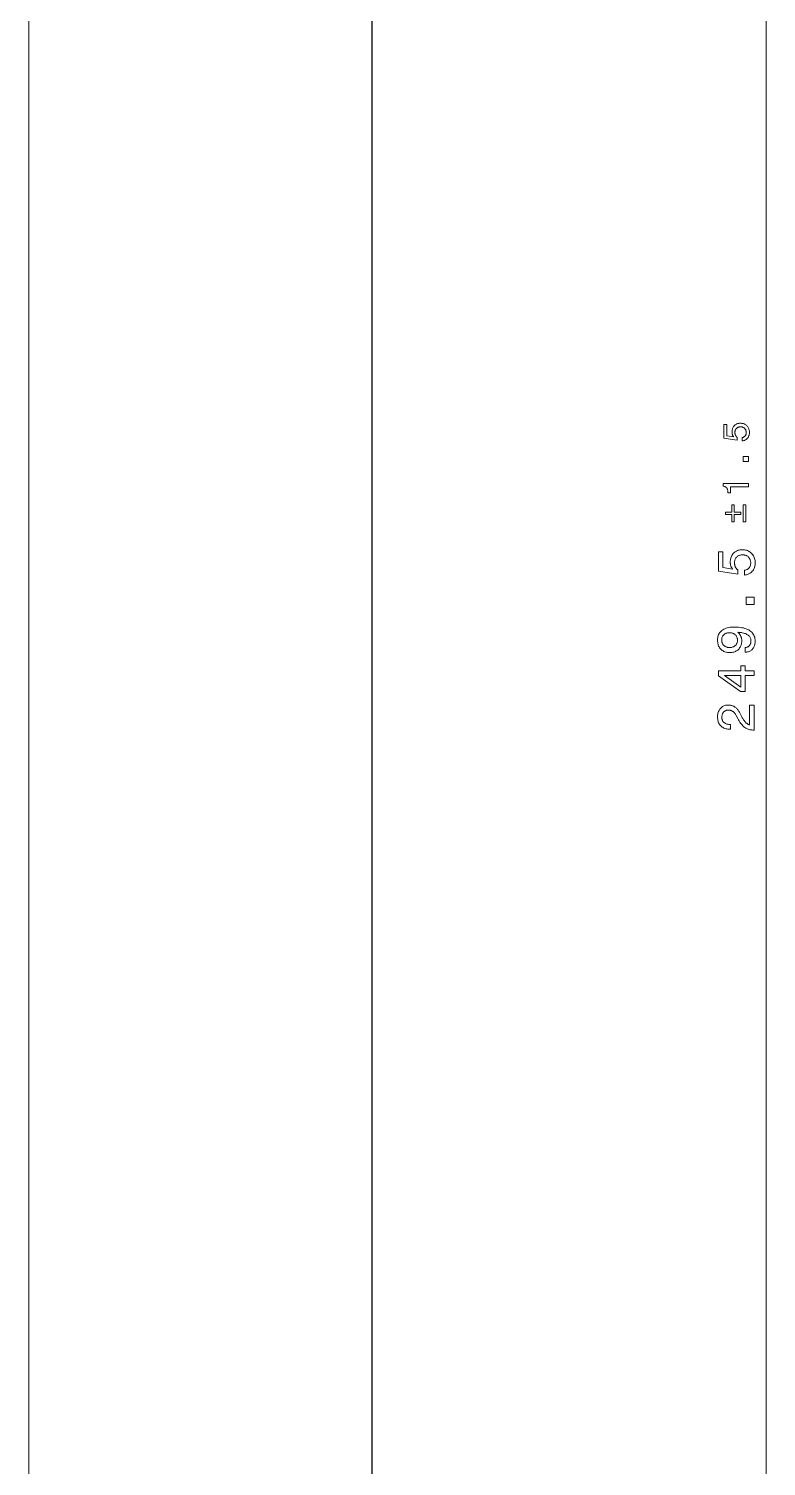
# Model space of a CAD drawing. Extents: x 0 to 420, y 0 to 594.
# Drawn here: x 0 to 60.8, y 316.8 to 435.3 of the extents above; entities that cross this region are included whole.
import ezdxf

# ---------------------------------------------------------------- set-up
doc = ezdxf.new("R2010")
doc.units = 0

msp = doc.modelspace()

# ---------------------------------------------------------------- linework, layer by layer
at = {"lineweight": 13}
for p, q in [((0, 594), (0, 0)), ((60.79, 268.67), (60.79, 512.86))]:
    msp.add_line(p, q, dxfattribs=at)
at = {"color": 3, "lineweight": 30}
msp.add_line((28.29, 586.93), (28.29, 7.07), dxfattribs=at)
at = {"lineweight": 13}
for points in [[(58.8, 401.34), (58.8, 401.62), (58.83, 401.62), (58.86, 401.63), (58.89, 401.64), (58.92, 401.65), (58.94, 401.67), (58.97, 401.68), (58.99, 401.7), (59.01, 401.71), (59.03, 401.73), (59.05, 401.76), (59.07, 401.78), (59.09, 401.8), (59.1, 401.83), (59.11, 401.85), (59.12, 401.88), (59.13, 401.91), (59.14, 401.94), (59.14, 401.97), (59.14, 402.01), (59.14, 402.04), (59.14, 402.08), (59.14, 402.12), (59.13, 402.16), (59.12, 402.19), (59.11, 402.23), (59.1, 402.26), (59.08, 402.29), (59.06, 402.32), (59.04, 402.35), (59.02, 402.38), (58.99, 402.4), (58.96, 402.42), (58.93, 402.44), (58.9, 402.46), (58.87, 402.47), (58.83, 402.49), (58.8, 402.5), (58.76, 402.5), (58.72, 402.51), (58.68, 402.51), (58.64, 402.51), (58.6, 402.5), (58.56, 402.5), (58.52, 402.49), (58.49, 402.48), (58.45, 402.46), (58.42, 402.44), (58.39, 402.43), (58.36, 402.4), (58.34, 402.38), (58.31, 402.35), (58.29, 402.33), (58.27, 402.3), (58.26, 402.26), (58.24, 402.23), (58.23, 402.2), (58.22, 402.16), (58.21, 402.12), (58.21, 402.08), (58.21, 402.04), (58.21, 402.01), (58.21, 401.99), (58.21, 401.97), (58.22, 401.94), (58.22, 401.92), (58.23, 401.9), (58.23, 401.88), (58.24, 401.86), (58.25, 401.84), (58.26, 401.82), (58.27, 401.8), (58.28, 401.78), (58.29, 401.76), (58.31, 401.74), (58.32, 401.72), (58.33, 401.7), (58.35, 401.69), (58.37, 401.67), (58.38, 401.65), (58.4, 401.64), (58.4, 401.4), (57.29, 401.56), (57.29, 402.69), (57.54, 402.69), (57.54, 401.77), (58.1, 401.68), (58.09, 401.7), (58.08, 401.71), (58.07, 401.73), (58.06, 401.75), (58.05, 401.76), (58.04, 401.78), (58.03, 401.8), (58.02, 401.82), (58.01, 401.84), (58, 401.86), (58, 401.88), (57.99, 401.9), (57.98, 401.92), (57.98, 401.94), (57.98, 401.97), (57.97, 401.99), (57.97, 402.01), (57.97, 402.04), (57.97, 402.06), (57.97, 402.08), (57.97, 402.15), (57.98, 402.21), (57.99, 402.27), (58, 402.32), (58.02, 402.38), (58.04, 402.43), (58.06, 402.47), (58.09, 402.52), (58.12, 402.56), (58.16, 402.6), (58.2, 402.64), (58.24, 402.67), (58.29, 402.7), (58.33, 402.73), (58.38, 402.75), (58.43, 402.77), (58.49, 402.78), (58.54, 402.79), (58.6, 402.8), (58.66, 402.8), (58.73, 402.8), (58.79, 402.79), (58.85, 402.78), (58.91, 402.77), (58.96, 402.75), (59.01, 402.73), (59.06, 402.7), (59.11, 402.67), (59.16, 402.63), (59.2, 402.59), (59.24, 402.55), (59.27, 402.5), (59.3, 402.46), (59.33, 402.4), (59.35, 402.35), (59.37, 402.3), (59.39, 402.24), (59.4, 402.18), (59.4, 402.11), (59.4, 402.05), (59.4, 401.99), (59.4, 401.93), (59.39, 401.88), (59.38, 401.83), (59.36, 401.78), (59.34, 401.73), (59.32, 401.68), (59.3, 401.64), (59.27, 401.6), (59.24, 401.56), (59.2, 401.52), (59.17, 401.48), (59.13, 401.45), (59.09, 401.43), (59.04, 401.4), (59, 401.38), (58.95, 401.37), (58.9, 401.35), (58.85, 401.34)], [(59.34, 399.64), (58.89, 399.64), (58.89, 400.06), (59.34, 400.06)], [(59.34, 397.56), (57.85, 397.56), (57.85, 397.07), (57.64, 397.07), (57.63, 397.12), (57.63, 397.17), (57.63, 397.22), (57.62, 397.26), (57.61, 397.3), (57.6, 397.34), (57.59, 397.38), (57.57, 397.41), (57.55, 397.44), (57.54, 397.47), (57.52, 397.49), (57.49, 397.52), (57.47, 397.54), (57.44, 397.56), (57.41, 397.57), (57.38, 397.59), (57.35, 397.6), (57.31, 397.61), (57.27, 397.62), (57.23, 397.63), (57.23, 397.83), (59.34, 397.83)], [(58.69, 395.27), (58.16, 395.27), (58.16, 394.67), (57.96, 394.67), (57.96, 395.27), (57.44, 395.27), (57.44, 395.47), (57.96, 395.47), (57.96, 396.07), (58.16, 396.07), (58.16, 395.47), (58.69, 395.47)], [(58.89, 394.67), (58.89, 396.07), (59.1, 396.07), (59.1, 394.67)], [(59.01, 390.29), (59.01, 390.69), (59.06, 390.7), (59.1, 390.71), (59.14, 390.72), (59.18, 390.74), (59.22, 390.75), (59.26, 390.77), (59.29, 390.8), (59.32, 390.82), (59.35, 390.85), (59.38, 390.88), (59.4, 390.91), (59.42, 390.95), (59.44, 390.99), (59.46, 391.02), (59.48, 391.06), (59.49, 391.1), (59.5, 391.15), (59.5, 391.19), (59.51, 391.24), (59.51, 391.29), (59.51, 391.35), (59.5, 391.4), (59.49, 391.46), (59.48, 391.51), (59.46, 391.56), (59.44, 391.61), (59.42, 391.65), (59.39, 391.69), (59.36, 391.73), (59.33, 391.77), (59.29, 391.81), (59.25, 391.84), (59.2, 391.87), (59.16, 391.89), (59.11, 391.91), (59.06, 391.93), (59.01, 391.94), (58.96, 391.95), (58.9, 391.95), (58.84, 391.96), (58.78, 391.95), (58.73, 391.95), (58.67, 391.94), (58.62, 391.93), (58.57, 391.91), (58.52, 391.89), (58.48, 391.87), (58.43, 391.84), (58.39, 391.81), (58.36, 391.77), (58.32, 391.74), (58.29, 391.7), (58.26, 391.65), (58.24, 391.61), (58.22, 391.56), (58.2, 391.51), (58.19, 391.46), (58.18, 391.41), (58.18, 391.35), (58.17, 391.29), (58.17, 391.25), (58.18, 391.22), (58.18, 391.19), (58.19, 391.15), (58.19, 391.12), (58.2, 391.09), (58.21, 391.06), (58.22, 391.03), (58.23, 391), (58.24, 390.97), (58.26, 390.94), (58.27, 390.91), (58.29, 390.89), (58.31, 390.86), (58.33, 390.83), (58.35, 390.81), (58.37, 390.78), (58.4, 390.76), (58.42, 390.74), (58.45, 390.72), (58.45, 390.37), (56.86, 390.61), (56.86, 392.21), (57.21, 392.21), (57.21, 390.9), (58.02, 390.78), (58, 390.8), (57.99, 390.82), (57.97, 390.85), (57.95, 390.87), (57.94, 390.89), (57.92, 390.92), (57.91, 390.95), (57.9, 390.97), (57.89, 391), (57.88, 391.03), (57.87, 391.06), (57.86, 391.09), (57.85, 391.12), (57.85, 391.15), (57.84, 391.18), (57.84, 391.22), (57.83, 391.25), (57.83, 391.28), (57.83, 391.32), (57.83, 391.35), (57.83, 391.44), (57.84, 391.53), (57.85, 391.61), (57.87, 391.69), (57.9, 391.77), (57.93, 391.84), (57.96, 391.91), (58, 391.97), (58.05, 392.04), (58.1, 392.09), (58.16, 392.15), (58.22, 392.2), (58.28, 392.24), (58.35, 392.27), (58.42, 392.31), (58.49, 392.33), (58.57, 392.35), (58.65, 392.36), (58.73, 392.37), (58.82, 392.38), (58.91, 392.37), (59, 392.36), (59.09, 392.35), (59.17, 392.33), (59.25, 392.3), (59.32, 392.27), (59.39, 392.23), (59.46, 392.18), (59.53, 392.13), (59.59, 392.08), (59.64, 392.02), (59.69, 391.95), (59.74, 391.88), (59.77, 391.81), (59.81, 391.73), (59.83, 391.65), (59.85, 391.57), (59.87, 391.48), (59.88, 391.39), (59.88, 391.3), (59.88, 391.22), (59.87, 391.14), (59.86, 391.06), (59.84, 390.98), (59.82, 390.91), (59.79, 390.84), (59.76, 390.78), (59.73, 390.71), (59.69, 390.65), (59.64, 390.6), (59.59, 390.54), (59.54, 390.5), (59.48, 390.45), (59.42, 390.41), (59.36, 390.38), (59.3, 390.35), (59.23, 390.33), (59.16, 390.31), (59.09, 390.3)], [(59.79, 387.86), (59.15, 387.86), (59.15, 388.46), (59.79, 388.46)], [(59.05, 383.92), (59.05, 384.32), (59.1, 384.32), (59.14, 384.33), (59.18, 384.34), (59.22, 384.35), (59.25, 384.36), (59.29, 384.38), (59.32, 384.4), (59.35, 384.42), (59.38, 384.45), (59.4, 384.47), (59.43, 384.5), (59.45, 384.53), (59.47, 384.57), (59.48, 384.6), (59.5, 384.64), (59.51, 384.68), (59.52, 384.72), (59.52, 384.77), (59.53, 384.81), (59.53, 384.86), (59.53, 384.92), (59.52, 384.99), (59.51, 385.04), (59.49, 385.1), (59.46, 385.15), (59.43, 385.2), (59.4, 385.24), (59.36, 385.29), (59.31, 385.33), (59.26, 385.36), (59.2, 385.4), (59.14, 385.43), (59.07, 385.46), (59, 385.48), (58.92, 385.5), (58.84, 385.52), (58.75, 385.54), (58.65, 385.55), (58.55, 385.56), (58.44, 385.57), (58.47, 385.54), (58.5, 385.52), (58.53, 385.49), (58.56, 385.46), (58.59, 385.43), (58.61, 385.4), (58.63, 385.36), (58.65, 385.33), (58.67, 385.3), (58.69, 385.26), (58.71, 385.22), (58.72, 385.19), (58.73, 385.15), (58.74, 385.11), (58.75, 385.07), (58.76, 385.03), (58.77, 384.99), (58.77, 384.94), (58.77, 384.9), (58.78, 384.86), (58.77, 384.77), (58.76, 384.69), (58.75, 384.61), (58.73, 384.54), (58.71, 384.47), (58.68, 384.4), (58.64, 384.34), (58.6, 384.28), (58.55, 384.22), (58.5, 384.16), (58.45, 384.11), (58.39, 384.07), (58.32, 384.03), (58.26, 383.99), (58.19, 383.96), (58.11, 383.94), (58.03, 383.92), (57.95, 383.91), (57.87, 383.9), (57.78, 383.9), (57.69, 383.9), (57.61, 383.91), (57.53, 383.92), (57.45, 383.94), (57.38, 383.97), (57.3, 384), (57.24, 384.04), (57.17, 384.08), (57.11, 384.13), (57.05, 384.18), (57, 384.24), (56.95, 384.3), (56.91, 384.36), (56.87, 384.43), (56.84, 384.5), (56.82, 384.58), (56.8, 384.66), (56.79, 384.74), (56.78, 384.83), (56.77, 384.92), (56.78, 385.02), (56.79, 385.12), (56.81, 385.21), (56.83, 385.3), (56.87, 385.38), (56.91, 385.46), (56.95, 385.53), (57.01, 385.6), (57.07, 385.66), (57.14, 385.72), (57.22, 385.77), (57.3, 385.82), (57.39, 385.86), (57.48, 385.9), (57.58, 385.93), (57.69, 385.96), (57.81, 385.98), (57.93, 385.99), (58.06, 386), (58.19, 386), (58.35, 386), (58.5, 385.99), (58.64, 385.97), (58.78, 385.95), (58.91, 385.93), (59.03, 385.89), (59.14, 385.85), (59.25, 385.81), (59.35, 385.76), (59.44, 385.7), (59.52, 385.64), (59.6, 385.57), (59.66, 385.5), (59.72, 385.42), (59.77, 385.34), (59.81, 385.26), (59.84, 385.16), (59.86, 385.07), (59.88, 384.96), (59.88, 384.86), (59.88, 384.77), (59.87, 384.69), (59.86, 384.62), (59.84, 384.54), (59.82, 384.47), (59.8, 384.41), (59.77, 384.34), (59.74, 384.28), (59.7, 384.23), (59.65, 384.18), (59.61, 384.13), (59.56, 384.09), (59.51, 384.05), (59.45, 384.01), (59.39, 383.99), (59.33, 383.96), (59.26, 383.95), (59.2, 383.93), (59.13, 383.93)], [(57.78, 384.32), (57.83, 384.32), (57.89, 384.32), (57.94, 384.33), (57.99, 384.34), (58.04, 384.36), (58.08, 384.37), (58.13, 384.39), (58.17, 384.42), (58.21, 384.45), (58.24, 384.48), (58.28, 384.51), (58.31, 384.55), (58.33, 384.58), (58.35, 384.62), (58.37, 384.66), (58.39, 384.71), (58.4, 384.75), (58.41, 384.8), (58.41, 384.85), (58.42, 384.9), (58.41, 384.96), (58.41, 385.02), (58.4, 385.07), (58.39, 385.12), (58.37, 385.17), (58.35, 385.21), (58.33, 385.25), (58.31, 385.29), (58.28, 385.33), (58.24, 385.37), (58.21, 385.4), (58.17, 385.43), (58.13, 385.45), (58.09, 385.47), (58.04, 385.49), (57.99, 385.51), (57.94, 385.52), (57.89, 385.53), (57.83, 385.53), (57.77, 385.53), (57.71, 385.53), (57.66, 385.53), (57.6, 385.52), (57.55, 385.51), (57.5, 385.49), (57.46, 385.47), (57.41, 385.45), (57.37, 385.43), (57.33, 385.4), (57.29, 385.37), (57.26, 385.33), (57.23, 385.3), (57.2, 385.26), (57.18, 385.21), (57.16, 385.17), (57.14, 385.12), (57.13, 385.08), (57.12, 385.03), (57.12, 384.97), (57.12, 384.92), (57.12, 384.86), (57.12, 384.81), (57.13, 384.76), (57.15, 384.72), (57.16, 384.67), (57.18, 384.63), (57.21, 384.59), (57.23, 384.55), (57.26, 384.52), (57.3, 384.48), (57.34, 384.45), (57.38, 384.42), (57.42, 384.4), (57.46, 384.38), (57.51, 384.36), (57.56, 384.34), (57.61, 384.33), (57.66, 384.32), (57.72, 384.32)], [(59.79, 382), (59.05, 382), (59.05, 380.68), (58.67, 380.68), (56.86, 381.99), (56.86, 382.39), (58.71, 382.39), (58.71, 382.81), (59.05, 382.81), (59.05, 382.39), (59.79, 382.39)], [(58.71, 381.04), (58.71, 382), (57.36, 382)], [(59.79, 377.51), (59.78, 377.51), (59.69, 377.51), (59.61, 377.52), (59.53, 377.53), (59.45, 377.54), (59.37, 377.56), (59.3, 377.59), (59.23, 377.61), (59.16, 377.64), (59.1, 377.68), (59.04, 377.72), (58.98, 377.76), (58.92, 377.81), (58.86, 377.87), (58.8, 377.94), (58.74, 378.01), (58.68, 378.09), (58.62, 378.17), (58.56, 378.26), (58.5, 378.36), (58.45, 378.46), (58.31, 378.72), (58.28, 378.76), (58.26, 378.81), (58.23, 378.85), (58.2, 378.88), (58.17, 378.92), (58.15, 378.95), (58.12, 378.98), (58.09, 379.01), (58.06, 379.03), (58.03, 379.05), (58, 379.07), (57.96, 379.09), (57.93, 379.11), (57.9, 379.12), (57.86, 379.13), (57.82, 379.14), (57.78, 379.15), (57.75, 379.16), (57.71, 379.16), (57.66, 379.16), (57.62, 379.16), (57.57, 379.15), (57.53, 379.14), (57.49, 379.13), (57.45, 379.12), (57.41, 379.1), (57.38, 379.08), (57.34, 379.05), (57.31, 379.03), (57.28, 379), (57.25, 378.96), (57.23, 378.93), (57.2, 378.89), (57.19, 378.85), (57.17, 378.8), (57.16, 378.76), (57.15, 378.71), (57.14, 378.66), (57.13, 378.61), (57.13, 378.56), (57.13, 378.51), (57.14, 378.45), (57.15, 378.41), (57.16, 378.36), (57.18, 378.32), (57.2, 378.27), (57.22, 378.23), (57.25, 378.2), (57.28, 378.16), (57.32, 378.13), (57.36, 378.1), (57.4, 378.07), (57.44, 378.05), (57.49, 378.03), (57.54, 378.01), (57.59, 378), (57.65, 377.99), (57.7, 377.98), (57.76, 377.97), (57.83, 377.97), (57.86, 377.97), (57.86, 377.58), (57.8, 377.58), (57.71, 377.58), (57.62, 377.59), (57.54, 377.6), (57.46, 377.62), (57.38, 377.65), (57.3, 377.68), (57.24, 377.71), (57.17, 377.75), (57.11, 377.8), (57.05, 377.85), (57, 377.91), (56.95, 377.97), (56.91, 378.03), (56.87, 378.1), (56.84, 378.17), (56.82, 378.24), (56.8, 378.32), (56.79, 378.4), (56.78, 378.49), (56.77, 378.58), (56.78, 378.67), (56.78, 378.75), (56.8, 378.83), (56.81, 378.91), (56.84, 378.98), (56.86, 379.05), (56.9, 379.12), (56.93, 379.18), (56.97, 379.24), (57.02, 379.3), (57.07, 379.35), (57.13, 379.4), (57.18, 379.44), (57.24, 379.47), (57.31, 379.5), (57.37, 379.53), (57.44, 379.55), (57.51, 379.56), (57.59, 379.57), (57.67, 379.57), (57.73, 379.57), (57.79, 379.56), (57.85, 379.56), (57.9, 379.54), (57.96, 379.53), (58.01, 379.51), (58.06, 379.49), (58.11, 379.47), (58.16, 379.44), (58.21, 379.41), (58.26, 379.38), (58.3, 379.34), (58.35, 379.3), (58.39, 379.25), (58.43, 379.21), (58.47, 379.16), (58.51, 379.1), (58.54, 379.05), (58.58, 378.99), (58.61, 378.92), (58.74, 378.67), (58.78, 378.6), (58.82, 378.53), (58.85, 378.47), (58.89, 378.41), (58.92, 378.36), (58.96, 378.31), (58.99, 378.26), (59.02, 378.22), (59.05, 378.18), (59.08, 378.15), (59.11, 378.12), (59.14, 378.09), (59.18, 378.07), (59.21, 378.04), (59.24, 378.02), (59.28, 378), (59.31, 377.98), (59.35, 377.97), (59.39, 377.95), (59.42, 377.94), (59.42, 379.57), (59.79, 379.57)]]:
    msp.add_lwpolyline(points, close=True, dxfattribs=at)

doc.saveas('drawing.dxf')
